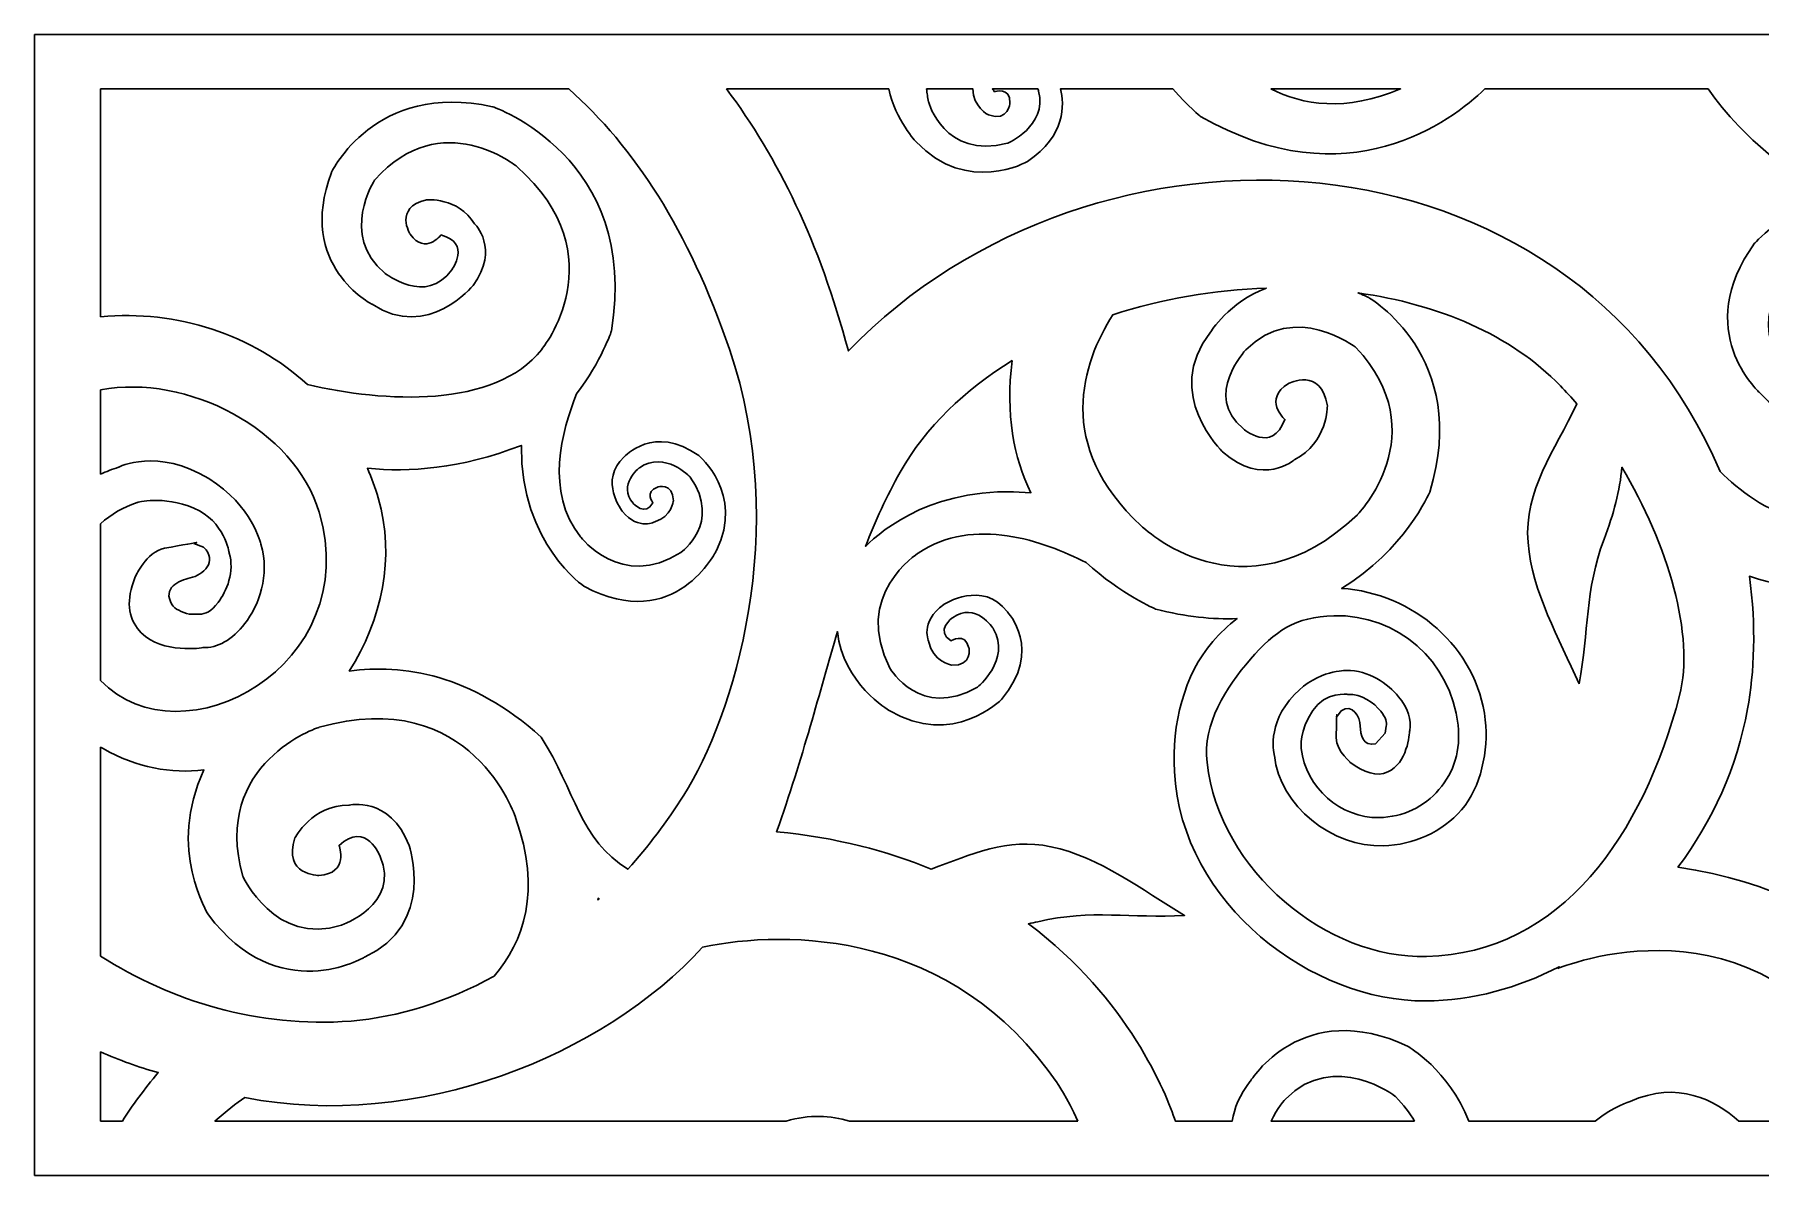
# Model space of a CAD drawing. Header units: centimetres. Extents: x -27 to -17.22, y -9 to -6.02.
# Drawn here: x -26.999 to -22.494, y -9 to -6.022 of the extents above; entities that cross this region are included whole.
import ezdxf

# ---------------------------------------------------------------- set-up
doc = ezdxf.new("R2010")
doc.units = ezdxf.units.CM
doc.header["$MEASUREMENT"] = 0
doc.layers.add('layer 1', color=7, linetype='Continuous')

msp = doc.modelspace()

# ---------------------------------------------------------------- linework, layer by layer
at = {"layer": 'layer 1', "color": 250, "lineweight": 30}
for points, knots in [([(-17.2242, -6.0217), (-17.2242, -6.0217), (-17.2242, -9.00013), (-17.2242, -9.00013), (-17.2242, -9.00013), (-17.2242, -9.00013), (-26.99914, -9.00013), (-26.99914, -9.00013), (-26.99914, -9.00013), (-26.99914, -9.00013), (-26.99914, -6.0217), (-26.99914, -6.0217), (-26.99914, -6.0217), (-26.99914, -6.0217), (-17.2242, -6.0217), (-17.2242, -6.0217)], [0, 0, 0, 0, 0.2, 0.2, 0.2, 0.2, 0.4, 0.4, 0.4, 0.4, 0.6, 0.6, 0.6, 0.6, 1, 1, 1, 1]), ([(-26.82664, -6.75876), (-26.82664, -6.75876), (-26.82664, -6.16379), (-26.82664, -6.16379), (-26.82664, -6.16379), (-26.82664, -6.16379), (-25.60486, -6.16379), (-25.60486, -6.16379), (-25.60486, -6.16379), (-25.43382, -6.31519), (-25.29195, -6.53228), (-25.18533, -6.84288), (-25.18533, -6.84288), (-25.02369, -7.31627), (-25.17458, -7.80425), (-25.30433, -8.00695), (-25.30433, -8.00695), (-25.34854, -8.07693), (-25.39756, -8.14165), (-25.45023, -8.20059), (-25.45023, -8.20059), (-25.57601, -8.12355), (-25.58813, -7.99636), (-25.67649, -7.85558), (-25.67649, -7.85558), (-25.86075, -7.69053), (-26.0387, -7.66396), (-26.17755, -7.68362), (-26.17755, -7.68362), (-26.09313, -7.55092), (-26.05681, -7.38546), (-26.10214, -7.23133), (-26.10214, -7.23133), (-26.11009, -7.20455), (-26.11958, -7.17876), (-26.13043, -7.15396), (-26.13043, -7.15396), (-26.02055, -7.16474), (-25.88996, -7.15605), (-25.72843, -7.09446), (-25.72843, -7.09446), (-25.73018, -7.35346), (-25.56355, -7.46283), (-25.56355, -7.46283), (-25.56355, -7.46283), (-25.32544, -7.58827), (-25.21929, -7.36857), (-25.21929, -7.36857), (-25.21929, -7.36857), (-25.14674, -7.22005), (-25.26493, -7.12109), (-25.26493, -7.12109), (-25.26493, -7.12109), (-25.38317, -7.03699), (-25.45974, -7.12454), (-25.45974, -7.12454), (-25.45974, -7.12454), (-25.52788, -7.18503), (-25.46448, -7.26676), (-25.46448, -7.26676), (-25.46448, -7.26676), (-25.42142, -7.31841), (-25.37836, -7.29286), (-25.37836, -7.29286), (-25.37836, -7.29286), (-25.33718, -7.2814), (-25.33162, -7.23885), (-25.33162, -7.23885), (-25.33162, -7.23885), (-25.33285, -7.19045), (-25.37339, -7.20317), (-25.37339, -7.20317), (-25.37339, -7.20317), (-25.40779, -7.21542), (-25.38494, -7.2441), (-25.38494, -7.2441), (-25.38494, -7.2441), (-25.40456, -7.2821), (-25.43687, -7.2452), (-25.43687, -7.2452), (-25.43687, -7.2452), (-25.47818, -7.19673), (-25.42022, -7.15256), (-25.42022, -7.15256), (-25.42022, -7.15256), (-25.35372, -7.10696), (-25.28744, -7.17713), (-25.28744, -7.17713), (-25.28744, -7.17713), (-25.20422, -7.29762), (-25.31224, -7.37366), (-25.31224, -7.37366), (-25.31224, -7.37366), (-25.46824, -7.47307), (-25.57373, -7.33311), (-25.57373, -7.33311), (-25.57373, -7.33311), (-25.66742, -7.21583), (-25.62313, -7.05677), (-25.58416, -6.95925), (-25.58416, -6.95925), (-25.51954, -6.8749), (-25.49334, -6.79563), (-25.49334, -6.79563), (-25.49334, -6.79563), (-25.4177, -6.34122), (-25.80386, -6.21008), (-25.80386, -6.21008), (-25.80386, -6.21008), (-26.11198, -6.14314), (-26.22411, -6.382), (-26.22411, -6.382), (-26.22411, -6.382), (-26.3164, -6.62588), (-26.11784, -6.72594), (-26.11784, -6.72594), (-26.11784, -6.72594), (-25.97115, -6.8219), (-25.85466, -6.67675), (-25.85466, -6.67675), (-25.85466, -6.67675), (-25.78365, -6.5806), (-25.85081, -6.51565), (-25.85081, -6.51565), (-25.85081, -6.51565), (-25.89379, -6.44582), (-25.97646, -6.4531), (-25.97646, -6.4531), (-25.97646, -6.4531), (-26.06217, -6.47407), (-26.01853, -6.54314), (-26.01853, -6.54314), (-26.01853, -6.54314), (-25.97865, -6.59811), (-25.93824, -6.54491), (-25.93824, -6.54491), (-25.93824, -6.54491), (-25.85841, -6.56645), (-25.91003, -6.63556), (-25.91003, -6.63556), (-25.91003, -6.63556), (-25.97604, -6.73106), (-26.085, -6.64447), (-26.085, -6.64447), (-26.085, -6.64447), (-26.20433, -6.54513), (-26.11087, -6.40064), (-26.11087, -6.40064), (-26.11087, -6.40064), (-25.93524, -6.20594), (-25.73995, -6.36645), (-25.73995, -6.36645), (-25.73995, -6.36645), (-25.4762, -6.60171), (-25.67535, -6.84353), (-25.67535, -6.84353), (-25.67535, -6.84353), (-25.79742, -6.99968), (-26.08785, -6.98159), (-26.28678, -6.9355), (-26.28678, -6.9355), (-26.42961, -6.80472), (-26.62717, -6.73968), (-26.82664, -6.75876)], [0, 0, 0, 0, 0.0238095, 0.0238095, 0.0238095, 0.0238095, 0.047619, 0.047619, 0.047619, 0.047619, 0.0714286, 0.0714286, 0.0714286, 0.0714286, 0.0952381, 0.0952381, 0.0952381, 0.0952381, 0.1190476, 0.1190476, 0.1190476, 0.1190476, 0.1428571, 0.1428571, 0.1428571, 0.1428571, 0.1666667, 0.1666667, 0.1666667, 0.1666667, 0.1904762, 0.1904762, 0.1904762, 0.1904762, 0.2142857, 0.2142857, 0.2142857, 0.2142857, 0.2380952, 0.2380952, 0.2380952, 0.2380952, 0.2619048, 0.2619048, 0.2619048, 0.2619048, 0.2857143, 0.2857143, 0.2857143, 0.2857143, 0.3095238, 0.3095238, 0.3095238, 0.3095238, 0.3333333, 0.3333333, 0.3333333, 0.3333333, 0.3571429, 0.3571429, 0.3571429, 0.3571429, 0.3809524, 0.3809524, 0.3809524, 0.3809524, 0.4047619, 0.4047619, 0.4047619, 0.4047619, 0.4285714, 0.4285714, 0.4285714, 0.4285714, 0.452381, 0.452381, 0.452381, 0.452381, 0.4761905, 0.4761905, 0.4761905, 0.4761905, 0.5, 0.5, 0.5, 0.5, 0.5238095, 0.5238095, 0.5238095, 0.5238095, 0.547619, 0.547619, 0.547619, 0.547619, 0.5714286, 0.5714286, 0.5714286, 0.5714286, 0.5952381, 0.5952381, 0.5952381, 0.5952381, 0.6190476, 0.6190476, 0.6190476, 0.6190476, 0.6428571, 0.6428571, 0.6428571, 0.6428571, 0.6666667, 0.6666667, 0.6666667, 0.6666667, 0.6904762, 0.6904762, 0.6904762, 0.6904762, 0.7142857, 0.7142857, 0.7142857, 0.7142857, 0.7380952, 0.7380952, 0.7380952, 0.7380952, 0.7619048, 0.7619048, 0.7619048, 0.7619048, 0.7857143, 0.7857143, 0.7857143, 0.7857143, 0.8095238, 0.8095238, 0.8095238, 0.8095238, 0.8333333, 0.8333333, 0.8333333, 0.8333333, 0.8571429, 0.8571429, 0.8571429, 0.8571429, 0.8809524, 0.8809524, 0.8809524, 0.8809524, 0.9047619, 0.9047619, 0.9047619, 0.9047619, 0.9285714, 0.9285714, 0.9285714, 0.9285714, 0.952381, 0.952381, 0.952381, 0.952381, 1, 1, 1, 1]), ([(-25.19319, -6.16379), (-25.19319, -6.16379), (-24.76966, -6.16379), (-24.76966, -6.16379), (-24.76966, -6.16379), (-24.75116, -6.24654), (-24.698, -6.30204), (-24.698, -6.30204), (-24.698, -6.30204), (-24.56445, -6.44259), (-24.40727, -6.35318), (-24.40727, -6.35318), (-24.40727, -6.35318), (-24.30679, -6.285), (-24.31102, -6.20439), (-24.3217, -6.16379), (-24.3217, -6.16379), (-24.3217, -6.16379), (-24.02784, -6.16379), (-24.02784, -6.16379), (-24.02784, -6.16379), (-23.98764, -6.20997), (-23.95603, -6.23532), (-23.95603, -6.23532), (-23.95603, -6.23532), (-23.57171, -6.4561), (-23.29933, -6.24635), (-23.2138, -6.16379), (-23.2138, -6.16379), (-23.2138, -6.16379), (-22.63111, -6.16379), (-22.63111, -6.16379), (-22.63111, -6.16379), (-22.586, -6.22842), (-22.52494, -6.29352), (-22.44338, -6.35716), (-22.44338, -6.35716), (-22.44338, -6.35716), (-22.37047, -6.41354), (-22.24733, -6.44991), (-22.24733, -6.44991), (-22.41365, -6.45423), (-22.50953, -6.56653), (-22.50953, -6.56653), (-22.50953, -6.56653), (-22.67567, -6.79464), (-22.49709, -6.95592), (-22.49709, -6.95592), (-22.49709, -6.95592), (-22.37146, -7.09807), (-22.20833, -6.97993), (-22.20833, -6.97993), (-22.20833, -6.97993), (-22.10668, -6.89991), (-22.15818, -6.81289), (-22.15818, -6.81289), (-22.15818, -6.81289), (-22.18306, -6.72771), (-22.27141, -6.71164), (-22.27141, -6.71164), (-22.27141, -6.71164), (-22.36687, -6.70898), (-22.3411, -6.79357), (-22.3411, -6.79357), (-22.3411, -6.79357), (-22.31522, -6.86235), (-22.25781, -6.8184), (-22.25781, -6.8184), (-22.25781, -6.8184), (-22.18065, -6.86374), (-22.25432, -6.92109), (-22.25432, -6.92109), (-22.25432, -6.92109), (-22.35056, -7.00186), (-22.43948, -6.8803), (-22.43948, -6.8803), (-22.43948, -6.8803), (-22.53559, -6.74244), (-22.39667, -6.6184), (-22.39667, -6.6184), (-22.39667, -6.6184), (-22.15764, -6.46548), (-21.99976, -6.68891), (-21.99976, -6.68891), (-21.99976, -6.68891), (-21.79184, -7.00995), (-22.06892, -7.20533), (-22.06892, -7.20533), (-22.06892, -7.20533), (-22.31281, -7.38675), (-22.50262, -7.25902), (-22.59921, -7.16257), (-22.59921, -7.16257), (-22.99398, -6.24007), (-24.23274, -6.18294), (-24.87494, -6.84767), (-24.87494, -6.84767), (-24.95037, -6.56499), (-25.05841, -6.34251), (-25.19319, -6.16379)], [0, 0, 0, 0, 0.0384615, 0.0384615, 0.0384615, 0.0384615, 0.0769231, 0.0769231, 0.0769231, 0.0769231, 0.1153846, 0.1153846, 0.1153846, 0.1153846, 0.1538462, 0.1538462, 0.1538462, 0.1538462, 0.1923077, 0.1923077, 0.1923077, 0.1923077, 0.2307692, 0.2307692, 0.2307692, 0.2307692, 0.2692308, 0.2692308, 0.2692308, 0.2692308, 0.3076923, 0.3076923, 0.3076923, 0.3076923, 0.3461538, 0.3461538, 0.3461538, 0.3461538, 0.3846154, 0.3846154, 0.3846154, 0.3846154, 0.4230769, 0.4230769, 0.4230769, 0.4230769, 0.4615385, 0.4615385, 0.4615385, 0.4615385, 0.5, 0.5, 0.5, 0.5, 0.5384615, 0.5384615, 0.5384615, 0.5384615, 0.5769231, 0.5769231, 0.5769231, 0.5769231, 0.6153846, 0.6153846, 0.6153846, 0.6153846, 0.6538462, 0.6538462, 0.6538462, 0.6538462, 0.6923077, 0.6923077, 0.6923077, 0.6923077, 0.7307692, 0.7307692, 0.7307692, 0.7307692, 0.7692308, 0.7692308, 0.7692308, 0.7692308, 0.8076923, 0.8076923, 0.8076923, 0.8076923, 0.8461538, 0.8461538, 0.8461538, 0.8461538, 0.8846154, 0.8846154, 0.8846154, 0.8846154, 0.9230769, 0.9230769, 0.9230769, 0.9230769, 1, 1, 1, 1]), ([(-24.67091, -6.16379), (-24.67091, -6.16379), (-24.54993, -6.16379), (-24.54993, -6.16379), (-24.54993, -6.16379), (-24.55056, -6.2099), (-24.50942, -6.23167), (-24.50942, -6.23167), (-24.50942, -6.23167), (-24.45573, -6.25012), (-24.4531, -6.20036), (-24.4531, -6.20036), (-24.4531, -6.20036), (-24.45249, -6.15753), (-24.49337, -6.17091), (-24.49337, -6.17091), (-24.49337, -6.17091), (-24.49559, -6.16846), (-24.49742, -6.16609), (-24.49893, -6.16379), (-24.49893, -6.16379), (-24.49893, -6.16379), (-24.3804, -6.16379), (-24.3804, -6.16379), (-24.3804, -6.16379), (-24.37897, -6.16737), (-24.3783, -6.16959), (-24.3783, -6.16959), (-24.3783, -6.16959), (-24.3554, -6.26136), (-24.45966, -6.3055), (-24.45966, -6.3055), (-24.45966, -6.3055), (-24.62618, -6.34765), (-24.66555, -6.19778), (-24.66555, -6.19778), (-24.66555, -6.19778), (-24.66808, -6.18597), (-24.66981, -6.17466), (-24.67091, -6.16379)], [0, 0, 0, 0, 0.0909091, 0.0909091, 0.0909091, 0.0909091, 0.1818182, 0.1818182, 0.1818182, 0.1818182, 0.2727273, 0.2727273, 0.2727273, 0.2727273, 0.3636364, 0.3636364, 0.3636364, 0.3636364, 0.4545455, 0.4545455, 0.4545455, 0.4545455, 0.5454545, 0.5454545, 0.5454545, 0.5454545, 0.6363636, 0.6363636, 0.6363636, 0.6363636, 0.7272727, 0.7272727, 0.7272727, 0.7272727, 0.8181818, 0.8181818, 0.8181818, 0.8181818, 1, 1, 1, 1]), ([(-23.77191, -6.16379), (-23.77191, -6.16379), (-23.43347, -6.16379), (-23.43347, -6.16379), (-23.43347, -6.16379), (-23.57715, -6.22448), (-23.69, -6.20526), (-23.77191, -6.16379)], [0, 0, 0, 0, 0.3333333, 0.3333333, 0.3333333, 0.3333333, 1, 1, 1, 1]), ([(-23.78346, -6.6838), (-23.9194, -6.68829), (-24.05664, -6.71181), (-24.18492, -6.75338), (-24.18492, -6.75338), (-24.26413, -6.87956), (-24.33818, -7.09372), (-24.11047, -7.30454), (-24.11047, -7.30454), (-24.11047, -7.30454), (-23.84725, -7.56093), (-23.5465, -7.2756), (-23.5465, -7.2756), (-23.5465, -7.2756), (-23.33981, -7.06301), (-23.55024, -6.8387), (-23.55024, -6.8387), (-23.55024, -6.8387), (-23.71001, -6.71534), (-23.83779, -6.84513), (-23.83779, -6.84513), (-23.83779, -6.84513), (-23.94964, -6.96403), (-23.84447, -7.05052), (-23.84447, -7.05052), (-23.84447, -7.05052), (-23.76872, -7.11761), (-23.73573, -7.02639), (-23.73573, -7.02639), (-23.73573, -7.02639), (-23.79398, -6.97396), (-23.72583, -6.93272), (-23.72583, -6.93272), (-23.72583, -6.93272), (-23.64082, -6.88845), (-23.62469, -6.9907), (-23.62469, -6.9907), (-23.62469, -6.9907), (-23.62425, -7.08803), (-23.71007, -7.13145), (-23.71007, -7.13145), (-23.71007, -7.13145), (-23.79256, -7.20361), (-23.89802, -7.11121), (-23.89802, -7.11121), (-23.89802, -7.11121), (-24.0563, -6.96088), (-23.92981, -6.79878), (-23.92981, -6.79878), (-23.92981, -6.79878), (-23.88125, -6.71967), (-23.78346, -6.6838)], [0, 0, 0, 0, 0.0714286, 0.0714286, 0.0714286, 0.0714286, 0.1428571, 0.1428571, 0.1428571, 0.1428571, 0.2142857, 0.2142857, 0.2142857, 0.2142857, 0.2857143, 0.2857143, 0.2857143, 0.2857143, 0.3571429, 0.3571429, 0.3571429, 0.3571429, 0.4285714, 0.4285714, 0.4285714, 0.4285714, 0.5, 0.5, 0.5, 0.5, 0.5714286, 0.5714286, 0.5714286, 0.5714286, 0.6428571, 0.6428571, 0.6428571, 0.6428571, 0.7142857, 0.7142857, 0.7142857, 0.7142857, 0.7857143, 0.7857143, 0.7857143, 0.7857143, 0.8571429, 0.8571429, 0.8571429, 0.8571429, 1, 1, 1, 1]), ([(-22.96791, -7.71644), (-22.94139, -7.57828), (-22.9535, -7.47492), (-22.90263, -7.33886), (-22.90263, -7.33886), (-22.87798, -7.27399), (-22.86066, -7.21159), (-22.85617, -7.15119), (-22.85617, -7.15119), (-22.73559, -7.3532), (-22.66537, -7.59183), (-22.70536, -7.74688), (-22.70536, -7.74688), (-22.80018, -8.11032), (-23.01386, -8.41978), (-23.36642, -8.42853), (-23.36642, -8.42853), (-23.62339, -8.43561), (-23.90637, -8.20684), (-23.93879, -7.92217), (-23.93879, -7.92217), (-23.95003, -7.82027), (-23.89015, -7.72787), (-23.82556, -7.65236), (-23.82556, -7.65236), (-23.76147, -7.57878), (-23.70943, -7.54187), (-23.60814, -7.53884), (-23.60814, -7.53884), (-23.44142, -7.53497), (-23.30241, -7.65698), (-23.28363, -7.82445), (-23.28363, -7.82445), (-23.27654, -7.88852), (-23.2937, -7.94756), (-23.33345, -7.99261), (-23.33345, -7.99261), (-23.3713, -8.03794), (-23.42738, -8.06491), (-23.48976, -8.06577), (-23.48976, -8.06577), (-23.58967, -8.06817), (-23.68155, -7.98747), (-23.69292, -7.8858), (-23.69292, -7.8858), (-23.69292, -7.8858), (-23.69811, -7.83681), (-23.66289, -7.78667), (-23.66289, -7.78667), (-23.62974, -7.73614), (-23.57133, -7.7443), (-23.57133, -7.7443), (-23.57133, -7.7443), (-23.53565, -7.74236), (-23.50264, -7.7667), (-23.48553, -7.78781), (-23.48553, -7.78781), (-23.47146, -7.80492), (-23.46866, -7.81824), (-23.47137, -7.827), (-23.47137, -7.827), (-23.47137, -7.827), (-23.47414, -7.84534), (-23.47414, -7.84534), (-23.47414, -7.84534), (-23.47414, -7.84534), (-23.49886, -7.87291), (-23.49886, -7.87291), (-23.49886, -7.87291), (-23.5314, -7.88231), (-23.53869, -7.84806), (-23.53877, -7.82702), (-23.53877, -7.82702), (-23.54007, -7.80189), (-23.55917, -7.76772), (-23.58856, -7.7868), (-23.58856, -7.7868), (-23.58856, -7.7868), (-23.60061, -7.80338), (-23.60061, -7.80338), (-23.60061, -7.80338), (-23.60061, -7.80338), (-23.60032, -7.79738), (-23.60032, -7.79738), (-23.60032, -7.79738), (-23.60032, -7.79738), (-23.60113, -7.82338), (-23.60163, -7.85789), (-23.60163, -7.85789), (-23.60212, -7.89384), (-23.55826, -7.92611), (-23.56571, -7.92132), (-23.56571, -7.92132), (-23.5293, -7.94938), (-23.49543, -7.95957), (-23.46705, -7.94681), (-23.46705, -7.94681), (-23.41655, -7.9245), (-23.41003, -7.84758), (-23.40989, -7.83821), (-23.40989, -7.83821), (-23.4044, -7.81233), (-23.41461, -7.77948), (-23.43895, -7.75038), (-23.43895, -7.75038), (-23.46624, -7.71625), (-23.51692, -7.68062), (-23.5753, -7.68192), (-23.5753, -7.68192), (-23.5753, -7.68192), (-23.64793, -7.67909), (-23.71039, -7.74455), (-23.71039, -7.74455), (-23.78569, -7.82245), (-23.76304, -7.90408), (-23.76304, -7.90408), (-23.76304, -7.90408), (-23.7484, -8.03633), (-23.61268, -8.14353), (-23.47877, -8.13961), (-23.47877, -8.13961), (-23.40039, -8.13738), (-23.32511, -8.10287), (-23.27429, -8.04596), (-23.27429, -8.04596), (-23.22418, -7.98671), (-23.20346, -7.89073), (-23.21245, -7.81107), (-23.21245, -7.81107), (-23.23314, -7.62205), (-23.40203, -7.4788), (-23.58766, -7.46772), (-23.58766, -7.46772), (-23.42439, -7.36986), (-23.35747, -7.21617), (-23.35747, -7.21617), (-23.35747, -7.21617), (-23.24914, -6.86255), (-23.5174, -6.70815), (-23.5174, -6.70815), (-23.5174, -6.70815), (-23.52657, -6.70377), (-23.53558, -6.69981), (-23.54445, -6.69619), (-23.54445, -6.69619), (-23.33523, -6.72573), (-23.14508, -6.80534), (-23.01633, -6.93902), (-23.01633, -6.93902), (-23.00191, -6.95388), (-22.98775, -6.96952), (-22.97388, -6.98579), (-22.97388, -6.98579), (-23.03094, -7.11033), (-23.11204, -7.2088), (-23.10105, -7.34775), (-23.10105, -7.34775), (-23.09049, -7.47812), (-23.01971, -7.59735), (-22.96791, -7.71644)], [0, 0, 0, 0, 0.0243902, 0.0243902, 0.0243902, 0.0243902, 0.0487805, 0.0487805, 0.0487805, 0.0487805, 0.0731707, 0.0731707, 0.0731707, 0.0731707, 0.097561, 0.097561, 0.097561, 0.097561, 0.1219512, 0.1219512, 0.1219512, 0.1219512, 0.1463415, 0.1463415, 0.1463415, 0.1463415, 0.1707317, 0.1707317, 0.1707317, 0.1707317, 0.195122, 0.195122, 0.195122, 0.195122, 0.2195122, 0.2195122, 0.2195122, 0.2195122, 0.2439024, 0.2439024, 0.2439024, 0.2439024, 0.2682927, 0.2682927, 0.2682927, 0.2682927, 0.2926829, 0.2926829, 0.2926829, 0.2926829, 0.3170732, 0.3170732, 0.3170732, 0.3170732, 0.3414634, 0.3414634, 0.3414634, 0.3414634, 0.3658537, 0.3658537, 0.3658537, 0.3658537, 0.3902439, 0.3902439, 0.3902439, 0.3902439, 0.4146341, 0.4146341, 0.4146341, 0.4146341, 0.4390244, 0.4390244, 0.4390244, 0.4390244, 0.4634146, 0.4634146, 0.4634146, 0.4634146, 0.4878049, 0.4878049, 0.4878049, 0.4878049, 0.5121951, 0.5121951, 0.5121951, 0.5121951, 0.5365854, 0.5365854, 0.5365854, 0.5365854, 0.5609756, 0.5609756, 0.5609756, 0.5609756, 0.5853659, 0.5853659, 0.5853659, 0.5853659, 0.6097561, 0.6097561, 0.6097561, 0.6097561, 0.6341463, 0.6341463, 0.6341463, 0.6341463, 0.6585366, 0.6585366, 0.6585366, 0.6585366, 0.6829268, 0.6829268, 0.6829268, 0.6829268, 0.7073171, 0.7073171, 0.7073171, 0.7073171, 0.7317073, 0.7317073, 0.7317073, 0.7317073, 0.7560976, 0.7560976, 0.7560976, 0.7560976, 0.7804878, 0.7804878, 0.7804878, 0.7804878, 0.804878, 0.804878, 0.804878, 0.804878, 0.8292683, 0.8292683, 0.8292683, 0.8292683, 0.8536585, 0.8536585, 0.8536585, 0.8536585, 0.8780488, 0.8780488, 0.8780488, 0.8780488, 0.902439, 0.902439, 0.902439, 0.902439, 0.9268293, 0.9268293, 0.9268293, 0.9268293, 0.9512195, 0.9512195, 0.9512195, 0.9512195, 1, 1, 1, 1]), ([(-24.44728, -6.8728), (-24.5705, -6.9485), (-24.67292, -7.04613), (-24.73987, -7.16439), (-24.73987, -7.16439), (-24.77527, -7.22692), (-24.80443, -7.29126), (-24.83013, -7.35807), (-24.83013, -7.35807), (-24.78596, -7.31337), (-24.64469, -7.19574), (-24.39861, -7.21798), (-24.39861, -7.21798), (-24.44341, -7.12664), (-24.46542, -7.0119), (-24.44728, -6.8728)], [0, 0, 0, 0, 0.2, 0.2, 0.2, 0.2, 0.4, 0.4, 0.4, 0.4, 0.6, 0.6, 0.6, 0.6, 1, 1, 1, 1]), ([(-26.82664, -7.70807), (-26.82664, -7.70807), (-26.82664, -7.29864), (-26.82664, -7.29864), (-26.82664, -7.29864), (-26.79983, -7.27414), (-26.76767, -7.25506), (-26.73127, -7.24363), (-26.73127, -7.24363), (-26.73127, -7.24363), (-26.66459, -7.22388), (-26.58296, -7.2579), (-26.58296, -7.2579), (-26.50292, -7.2921), (-26.49099, -7.37518), (-26.49099, -7.37518), (-26.49099, -7.37518), (-26.47653, -7.42332), (-26.49742, -7.47525), (-26.51984, -7.50443), (-26.51984, -7.50443), (-26.53745, -7.52729), (-26.55432, -7.53519), (-26.56829, -7.5347), (-26.56829, -7.5347), (-26.56829, -7.5347), (-26.595, -7.53494), (-26.595, -7.53494), (-26.595, -7.53494), (-26.61457, -7.5292), (-26.63352, -7.52216), (-26.64041, -7.5093), (-26.64041, -7.5093), (-26.66634, -7.46646), (-26.62249, -7.44715), (-26.59287, -7.44028), (-26.59287, -7.44028), (-26.55938, -7.433), (-26.51916, -7.39703), (-26.55776, -7.35993), (-26.55776, -7.35993), (-26.55776, -7.35993), (-26.58294, -7.35007), (-26.58294, -7.35007), (-26.58294, -7.35007), (-26.58294, -7.35007), (-26.57552, -7.34774), (-26.57552, -7.34774), (-26.57552, -7.34774), (-26.57552, -7.34774), (-26.6109, -7.35391), (-26.65974, -7.36278), (-26.65974, -7.36278), (-26.70782, -7.3717), (-26.73595, -7.43915), (-26.73225, -7.429), (-26.73225, -7.429), (-26.75874, -7.48744), (-26.75825, -7.53501), (-26.73018, -7.57257), (-26.73018, -7.57257), (-26.68215, -7.63639), (-26.57308, -7.62536), (-26.55989, -7.62202), (-26.55989, -7.62202), (-26.52218, -7.62409), (-26.48271, -7.60182), (-26.44995, -7.5594), (-26.44995, -7.5594), (-26.41368, -7.51201), (-26.38401, -7.43329), (-26.40819, -7.35239), (-26.40819, -7.35239), (-26.40819, -7.35239), (-26.43028, -7.25129), (-26.54415, -7.18108), (-26.54415, -7.18108), (-26.67794, -7.09901), (-26.78031, -7.15146), (-26.78031, -7.15146), (-26.78031, -7.15146), (-26.79656, -7.15656), (-26.81198, -7.16253), (-26.82664, -7.16929), (-26.82664, -7.16929), (-26.82664, -7.16929), (-26.82664, -6.94948), (-26.82664, -6.94948), (-26.82664, -6.94948), (-26.60109, -6.9062), (-26.32029, -7.05218), (-26.25611, -7.26848), (-26.25611, -7.26848), (-26.1375, -7.67027), (-26.61425, -7.9277), (-26.82664, -7.70807)], [0, 0, 0, 0, 0.04, 0.04, 0.04, 0.04, 0.08, 0.08, 0.08, 0.08, 0.12, 0.12, 0.12, 0.12, 0.16, 0.16, 0.16, 0.16, 0.2, 0.2, 0.2, 0.2, 0.24, 0.24, 0.24, 0.24, 0.28, 0.28, 0.28, 0.28, 0.32, 0.32, 0.32, 0.32, 0.36, 0.36, 0.36, 0.36, 0.4, 0.4, 0.4, 0.4, 0.44, 0.44, 0.44, 0.44, 0.48, 0.48, 0.48, 0.48, 0.52, 0.52, 0.52, 0.52, 0.56, 0.56, 0.56, 0.56, 0.6, 0.6, 0.6, 0.6, 0.64, 0.64, 0.64, 0.64, 0.68, 0.68, 0.68, 0.68, 0.72, 0.72, 0.72, 0.72, 0.76, 0.76, 0.76, 0.76, 0.8, 0.8, 0.8, 0.8, 0.84, 0.84, 0.84, 0.84, 0.88, 0.88, 0.88, 0.88, 0.92, 0.92, 0.92, 0.92, 1, 1, 1, 1]), ([(-22.16393, -8.85805), (-22.16393, -8.85805), (-22.55119, -8.85805), (-22.55119, -8.85805), (-22.55119, -8.85805), (-22.6126, -8.80325), (-22.71093, -8.75104), (-22.8347, -8.80711), (-22.8347, -8.80711), (-22.8347, -8.80711), (-22.87802, -8.82051), (-22.92591, -8.85805), (-22.92591, -8.85805), (-22.92591, -8.85805), (-23.25578, -8.85805), (-23.25578, -8.85805), (-23.25578, -8.85805), (-23.30757, -8.72472), (-23.4137, -8.66361), (-23.4137, -8.66361), (-23.4137, -8.66361), (-23.68976, -8.53192), (-23.82611, -8.75424), (-23.82611, -8.75424), (-23.82611, -8.75424), (-23.85394, -8.78991), (-23.86797, -8.825), (-23.87295, -8.85805), (-23.87295, -8.85805), (-23.87295, -8.85805), (-24.02151, -8.85805), (-24.02151, -8.85805), (-24.02151, -8.85805), (-24.04484, -8.78827), (-24.14298, -8.53839), (-24.40494, -8.34323), (-24.40494, -8.34323), (-24.39679, -8.34147), (-24.38859, -8.3396), (-24.38034, -8.33762), (-24.38034, -8.33762), (-24.2389, -8.30454), (-24.13793, -8.32974), (-23.99751, -8.32109), (-23.99751, -8.32109), (-24.10901, -8.2545), (-24.21822, -8.16907), (-24.34618, -8.14196), (-24.34618, -8.14196), (-24.4602, -8.11802), (-24.55437, -8.1615), (-24.65861, -8.20018), (-24.65861, -8.20018), (-24.77303, -8.15304), (-24.90659, -8.11799), (-25.06233, -8.10281), (-25.06233, -8.10281), (-24.99358, -7.90926), (-24.94988, -7.73746), (-24.90369, -7.58052), (-24.90369, -7.58052), (-24.88974, -7.71487), (-24.76874, -7.78634), (-24.76874, -7.78634), (-24.76874, -7.78634), (-24.60222, -7.88566), (-24.47499, -7.75717), (-24.47499, -7.75717), (-24.47499, -7.75717), (-24.36515, -7.62717), (-24.46, -7.52912), (-24.46, -7.52912), (-24.46, -7.52912), (-24.52406, -7.44355), (-24.62578, -7.50969), (-24.62578, -7.50969), (-24.62578, -7.50969), (-24.69037, -7.55498), (-24.66471, -7.6078), (-24.66471, -7.6078), (-24.66471, -7.6078), (-24.65533, -7.65706), (-24.60614, -7.66772), (-24.60614, -7.66772), (-24.60614, -7.66772), (-24.54945, -7.671), (-24.56034, -7.62238), (-24.56034, -7.62238), (-24.56034, -7.62238), (-24.5713, -7.58097), (-24.60706, -7.60488), (-24.60706, -7.60488), (-24.60706, -7.60488), (-24.64956, -7.57823), (-24.60328, -7.54407), (-24.60328, -7.54407), (-24.60328, -7.54407), (-24.54259, -7.50051), (-24.49661, -7.57257), (-24.49661, -7.57257), (-24.49661, -7.57257), (-24.4498, -7.65476), (-24.5383, -7.72538), (-24.5383, -7.72538), (-24.5383, -7.72538), (-24.68728, -7.8109), (-24.76561, -7.6772), (-24.76561, -7.6772), (-24.76561, -7.6772), (-24.86658, -7.48514), (-24.69267, -7.3755), (-24.69267, -7.3755), (-24.69267, -7.3755), (-24.54643, -7.27744), (-24.36484, -7.34476), (-24.25465, -7.39982), (-24.25465, -7.39982), (-24.16236, -7.48359), (-24.07226, -7.52196), (-24.07226, -7.52196), (-24.07226, -7.52196), (-23.99436, -7.54171), (-23.92388, -7.54875), (-23.86024, -7.54655), (-23.86024, -7.54655), (-23.88335, -7.56389), (-23.90462, -7.5839), (-23.92366, -7.60646), (-23.92366, -7.60646), (-23.99925, -7.6931), (-24.03075, -7.82305), (-24.02407, -7.94515), (-24.02407, -7.94515), (-24.00493, -8.29519), (-23.66194, -8.54626), (-23.36891, -8.54449), (-23.36891, -8.54449), (-23.24431, -8.54385), (-23.12682, -8.51021), (-23.01963, -8.45507), (-23.01963, -8.45507), (-23.01963, -8.45507), (-23.02299, -8.45978), (-23.02299, -8.45978), (-23.02299, -8.45978), (-23.02299, -8.45978), (-22.50392, -8.23985), (-22.20869, -8.75324), (-22.20869, -8.75324), (-22.20869, -8.75324), (-22.18397, -8.79399), (-22.16393, -8.85805)], [0, 0, 0, 0, 0.025641, 0.025641, 0.025641, 0.025641, 0.0512821, 0.0512821, 0.0512821, 0.0512821, 0.0769231, 0.0769231, 0.0769231, 0.0769231, 0.1025641, 0.1025641, 0.1025641, 0.1025641, 0.1282051, 0.1282051, 0.1282051, 0.1282051, 0.1538462, 0.1538462, 0.1538462, 0.1538462, 0.1794872, 0.1794872, 0.1794872, 0.1794872, 0.2051282, 0.2051282, 0.2051282, 0.2051282, 0.2307692, 0.2307692, 0.2307692, 0.2307692, 0.2564103, 0.2564103, 0.2564103, 0.2564103, 0.2820513, 0.2820513, 0.2820513, 0.2820513, 0.3076923, 0.3076923, 0.3076923, 0.3076923, 0.3333333, 0.3333333, 0.3333333, 0.3333333, 0.3589744, 0.3589744, 0.3589744, 0.3589744, 0.3846154, 0.3846154, 0.3846154, 0.3846154, 0.4102564, 0.4102564, 0.4102564, 0.4102564, 0.4358974, 0.4358974, 0.4358974, 0.4358974, 0.4615385, 0.4615385, 0.4615385, 0.4615385, 0.4871795, 0.4871795, 0.4871795, 0.4871795, 0.5128205, 0.5128205, 0.5128205, 0.5128205, 0.5384615, 0.5384615, 0.5384615, 0.5384615, 0.5641026, 0.5641026, 0.5641026, 0.5641026, 0.5897436, 0.5897436, 0.5897436, 0.5897436, 0.6153846, 0.6153846, 0.6153846, 0.6153846, 0.6410256, 0.6410256, 0.6410256, 0.6410256, 0.6666667, 0.6666667, 0.6666667, 0.6666667, 0.6923077, 0.6923077, 0.6923077, 0.6923077, 0.7179487, 0.7179487, 0.7179487, 0.7179487, 0.7435897, 0.7435897, 0.7435897, 0.7435897, 0.7692308, 0.7692308, 0.7692308, 0.7692308, 0.7948718, 0.7948718, 0.7948718, 0.7948718, 0.8205128, 0.8205128, 0.8205128, 0.8205128, 0.8461538, 0.8461538, 0.8461538, 0.8461538, 0.8717949, 0.8717949, 0.8717949, 0.8717949, 0.8974359, 0.8974359, 0.8974359, 0.8974359, 0.9230769, 0.9230769, 0.9230769, 0.9230769, 0.9487179, 0.9487179, 0.9487179, 0.9487179, 1, 1, 1, 1]), ([(-21.99113, -8.74438), (-21.88492, -8.76926), (-21.75364, -8.7531), (-21.63519, -8.60159), (-21.63519, -8.60159), (-21.63519, -8.60159), (-21.43604, -8.35977), (-21.69979, -8.12451), (-21.69979, -8.12451), (-21.69979, -8.12451), (-21.89509, -7.96401), (-22.07071, -8.1587), (-22.07071, -8.1587), (-22.07071, -8.1587), (-22.16418, -8.30319), (-22.04485, -8.40253), (-22.04485, -8.40253), (-22.04485, -8.40253), (-21.93589, -8.48912), (-21.86987, -8.39362), (-21.86987, -8.39362), (-21.86987, -8.39362), (-21.81825, -8.32451), (-21.89809, -8.30297), (-21.89809, -8.30297), (-21.89809, -8.30297), (-21.9385, -8.35617), (-21.97838, -8.3012), (-21.97838, -8.3012), (-21.97838, -8.3012), (-22.02202, -8.23213), (-21.9363, -8.21117), (-21.9363, -8.21117), (-21.9363, -8.21117), (-21.85365, -8.20388), (-21.81066, -8.27371), (-21.81066, -8.27371), (-21.81066, -8.27371), (-21.7435, -8.33866), (-21.81452, -8.43482), (-21.81452, -8.43482), (-21.81452, -8.43482), (-21.931, -8.57996), (-22.07769, -8.484), (-22.07769, -8.484), (-22.07769, -8.484), (-22.27625, -8.38394), (-22.18396, -8.14006), (-22.18396, -8.14006), (-22.18396, -8.14006), (-22.12361, -8.01151), (-21.96979, -7.96946), (-21.96979, -7.96946), (-22.01854, -7.96175), (-22.07264, -7.93699), (-22.12955, -7.8837), (-22.12955, -7.8837), (-22.12955, -7.8837), (-22.27214, -7.72184), (-22.19617, -7.45203), (-22.19617, -7.45203), (-22.28797, -7.4776), (-22.39766, -7.47779), (-22.52309, -7.43595), (-22.52309, -7.43595), (-22.50489, -7.56702), (-22.5108, -7.68719), (-22.52797, -7.78229), (-22.52797, -7.78229), (-22.55533, -7.9343), (-22.61967, -8.07554), (-22.70959, -8.19499), (-22.70959, -8.19499), (-22.20936, -8.27166), (-22.04479, -8.57226), (-21.99113, -8.74438)], [0, 0, 0, 0, 0.05, 0.05, 0.05, 0.05, 0.1, 0.1, 0.1, 0.1, 0.15, 0.15, 0.15, 0.15, 0.2, 0.2, 0.2, 0.2, 0.25, 0.25, 0.25, 0.25, 0.3, 0.3, 0.3, 0.3, 0.35, 0.35, 0.35, 0.35, 0.4, 0.4, 0.4, 0.4, 0.45, 0.45, 0.45, 0.45, 0.5, 0.5, 0.5, 0.5, 0.55, 0.55, 0.55, 0.55, 0.6, 0.6, 0.6, 0.6, 0.65, 0.65, 0.65, 0.65, 0.7, 0.7, 0.7, 0.7, 0.75, 0.75, 0.75, 0.75, 0.8, 0.8, 0.8, 0.8, 0.85, 0.85, 0.85, 0.85, 0.9, 0.9, 0.9, 0.9, 1, 1, 1, 1]), ([(-26.82664, -8.42733), (-26.82664, -8.42733), (-26.82664, -7.88208), (-26.82664, -7.88208), (-26.82664, -7.88208), (-26.82447, -7.88332), (-26.82234, -7.8846), (-26.82014, -7.8858), (-26.82014, -7.8858), (-26.73215, -7.93596), (-26.64227, -7.95168), (-26.5569, -7.94144), (-26.5569, -7.94144), (-26.65497, -8.14708), (-26.54545, -8.31932), (-26.54545, -8.31932), (-26.54545, -8.31932), (-26.36193, -8.56401), (-26.13803, -8.43026), (-26.13803, -8.43026), (-26.13803, -8.43026), (-25.95079, -8.34529), (-26.02132, -8.1387), (-26.02132, -8.1387), (-26.02132, -8.1387), (-26.07192, -8.00793), (-26.17846, -8.03362), (-26.17846, -8.03362), (-26.17846, -8.03362), (-26.27463, -8.0323), (-26.31937, -8.11875), (-26.31937, -8.11875), (-26.31937, -8.11875), (-26.35249, -8.21681), (-26.25664, -8.21701), (-26.25664, -8.21701), (-26.25664, -8.21701), (-26.17714, -8.21206), (-26.20443, -8.1386), (-26.20443, -8.1386), (-26.20443, -8.1386), (-26.13292, -8.07308), (-26.09692, -8.16764), (-26.09692, -8.16764), (-26.09692, -8.16764), (-26.04383, -8.29304), (-26.19807, -8.34652), (-26.19807, -8.34652), (-26.19807, -8.34652), (-26.37146, -8.40226), (-26.4558, -8.21889), (-26.4558, -8.21889), (-26.4558, -8.21889), (-26.53825, -7.92258), (-26.25654, -7.83005), (-26.25654, -7.83005), (-26.25654, -7.83005), (-25.85778, -7.71671), (-25.74346, -8.06593), (-25.74346, -8.06593), (-25.74346, -8.06593), (-25.6753, -8.2575), (-25.72263, -8.39027), (-25.79955, -8.48018), (-25.79955, -8.48018), (-25.92179, -8.54633), (-26.04913, -8.58661), (-26.17295, -8.59721), (-26.17295, -8.59721), (-26.41746, -8.61459), (-26.64127, -8.54577), (-26.82664, -8.42733)], [0, 0, 0, 0, 0.0526316, 0.0526316, 0.0526316, 0.0526316, 0.1052632, 0.1052632, 0.1052632, 0.1052632, 0.1578947, 0.1578947, 0.1578947, 0.1578947, 0.2105263, 0.2105263, 0.2105263, 0.2105263, 0.2631579, 0.2631579, 0.2631579, 0.2631579, 0.3157895, 0.3157895, 0.3157895, 0.3157895, 0.3684211, 0.3684211, 0.3684211, 0.3684211, 0.4210526, 0.4210526, 0.4210526, 0.4210526, 0.4736842, 0.4736842, 0.4736842, 0.4736842, 0.5263158, 0.5263158, 0.5263158, 0.5263158, 0.5789474, 0.5789474, 0.5789474, 0.5789474, 0.6315789, 0.6315789, 0.6315789, 0.6315789, 0.6842105, 0.6842105, 0.6842105, 0.6842105, 0.7368421, 0.7368421, 0.7368421, 0.7368421, 0.7894737, 0.7894737, 0.7894737, 0.7894737, 0.8421053, 0.8421053, 0.8421053, 0.8421053, 0.8947368, 0.8947368, 0.8947368, 0.8947368, 1, 1, 1, 1]), ([(-25.52845, -8.28139), (-25.52845, -8.28139), (-25.52515, -8.27824), (-25.52515, -8.27824), (-25.52515, -8.27824), (-25.52515, -8.27824), (-25.5283, -8.27622), (-25.5283, -8.27622), (-25.5283, -8.27622), (-25.5283, -8.27622), (-25.52845, -8.28139), (-25.52845, -8.28139)], [0, 0, 0, 0, 0.25, 0.25, 0.25, 0.25, 0.5, 0.5, 0.5, 0.5, 1, 1, 1, 1]), ([(-24.27596, -8.85805), (-24.27596, -8.85805), (-24.87212, -8.85805), (-24.87212, -8.85805), (-24.87212, -8.85805), (-24.92129, -8.84353), (-24.97692, -8.84017), (-25.03714, -8.85805), (-25.03714, -8.85805), (-25.03714, -8.85805), (-26.52824, -8.85805), (-26.52824, -8.85805), (-26.52824, -8.85805), (-26.49904, -8.83272), (-26.47202, -8.81198), (-26.4506, -8.79646), (-26.4506, -8.79646), (-25.99969, -8.88577), (-25.51311, -8.68687), (-25.25532, -8.40427), (-25.25532, -8.40427), (-25.03665, -8.35746), (-24.60139, -8.35975), (-24.33034, -8.75868), (-24.33034, -8.75868), (-24.33034, -8.75868), (-24.30359, -8.79607), (-24.27596, -8.85805)], [0, 0, 0, 0, 0.125, 0.125, 0.125, 0.125, 0.25, 0.25, 0.25, 0.25, 0.375, 0.375, 0.375, 0.375, 0.5, 0.5, 0.5, 0.5, 0.625, 0.625, 0.625, 0.625, 0.75, 0.75, 0.75, 0.75, 1, 1, 1, 1]), ([(-26.76989, -8.85805), (-26.76989, -8.85805), (-26.82664, -8.85805), (-26.82664, -8.85805), (-26.82664, -8.85805), (-26.82664, -8.85805), (-26.82664, -8.67741), (-26.82664, -8.67741), (-26.82664, -8.67741), (-26.77799, -8.69914), (-26.72784, -8.71742), (-26.67634, -8.73158), (-26.67634, -8.73158), (-26.71282, -8.77456), (-26.74373, -8.8168), (-26.76989, -8.85805)], [0, 0, 0, 0, 0.2, 0.2, 0.2, 0.2, 0.4, 0.4, 0.4, 0.4, 0.6, 0.6, 0.6, 0.6, 1, 1, 1, 1]), ([(-23.39706, -8.85805), (-23.39706, -8.85805), (-23.77161, -8.85805), (-23.77161, -8.85805), (-23.77161, -8.85805), (-23.75629, -8.82421), (-23.73409, -8.80059), (-23.73409, -8.80059), (-23.73409, -8.80059), (-23.60631, -8.6708), (-23.44654, -8.79417), (-23.44654, -8.79417), (-23.44654, -8.79417), (-23.42641, -8.81563), (-23.41011, -8.83698), (-23.39706, -8.85805)], [0, 0, 0, 0, 0.2, 0.2, 0.2, 0.2, 0.4, 0.4, 0.4, 0.4, 0.6, 0.6, 0.6, 0.6, 1, 1, 1, 1])]:
    msp.add_open_spline(points, degree=3, knots=knots, dxfattribs=at)

doc.saveas('drawing.dxf')
